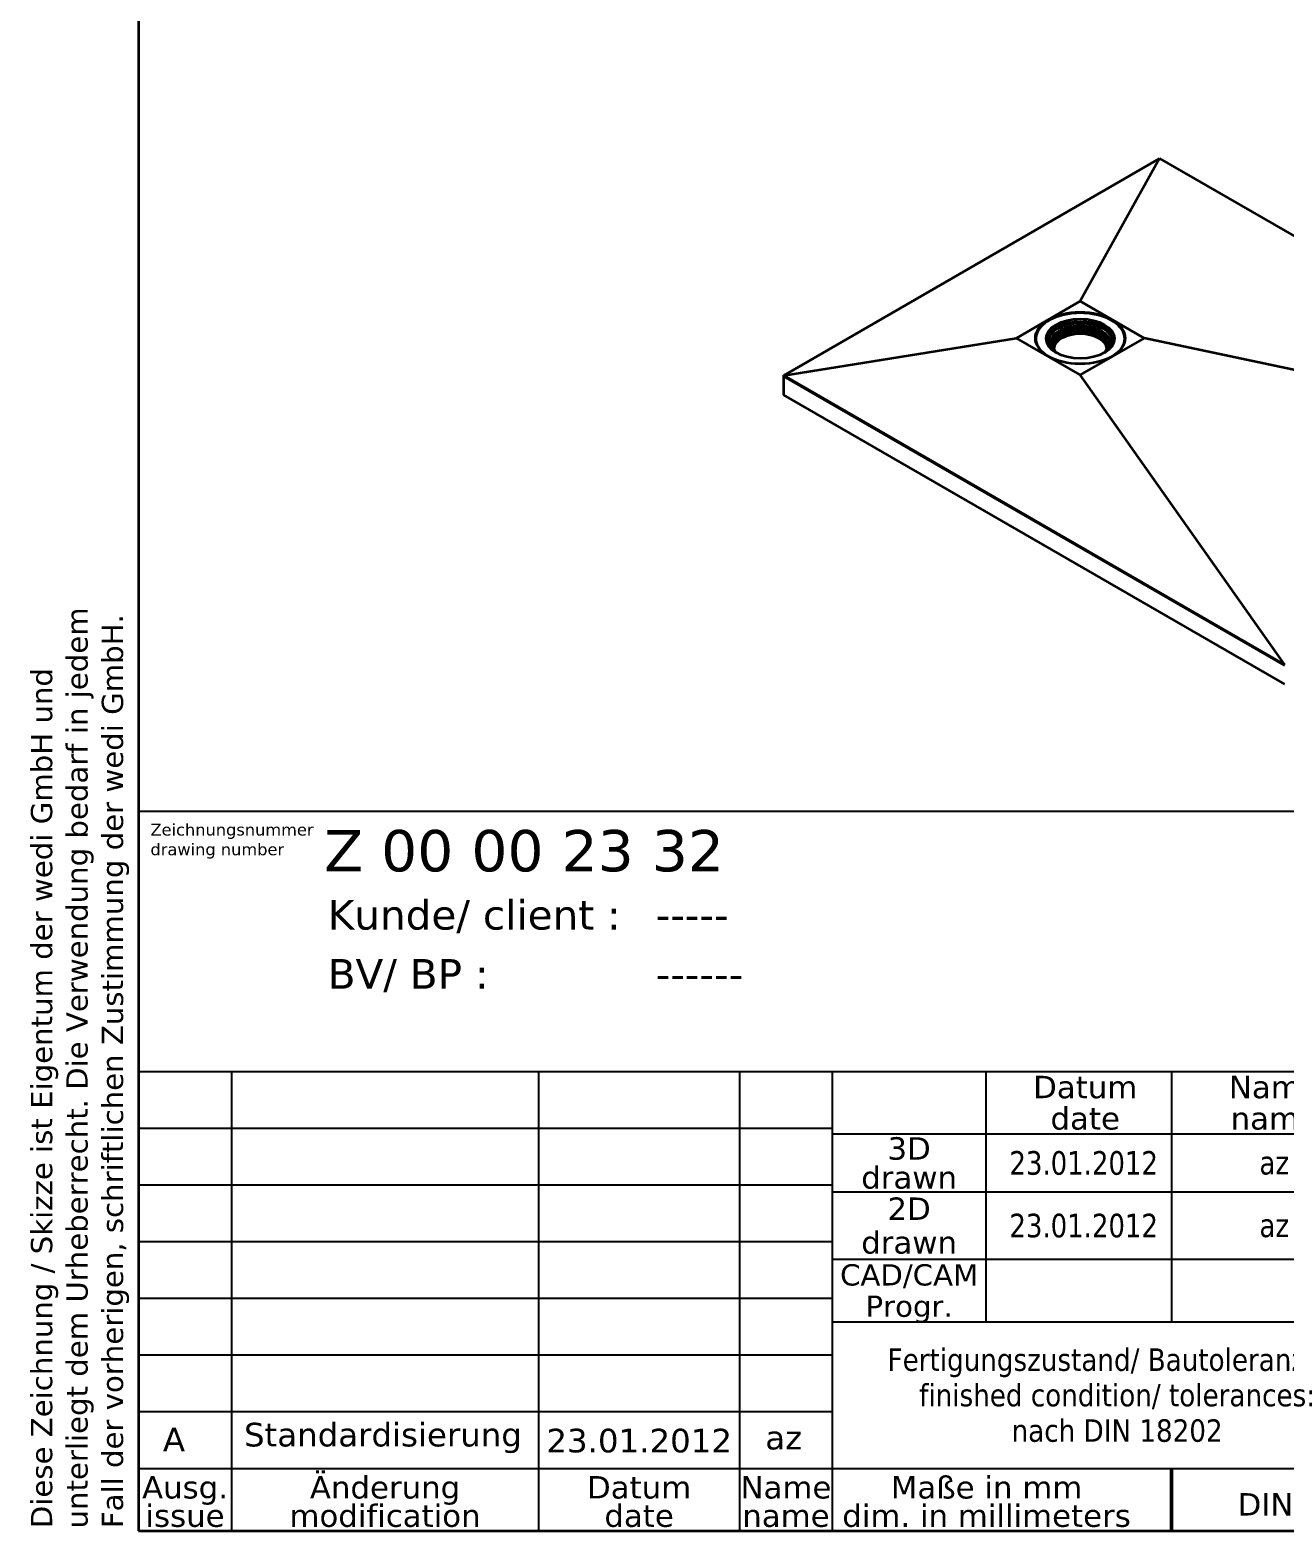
# Model space of a CAD drawing. Header units: millimetres. Extents: x 102 to 3000, y 150 to 4305.
# Drawn here: x 102 to 1695, y 150 to 2055 of the extents above; entities that cross this region are included whole.
import ezdxf
from ezdxf.enums import TextEntityAlignment as Align

# ---------------------------------------------------------------- set-up
doc = ezdxf.new("R2010")
doc.units = ezdxf.units.MM
doc.header["$LTSCALE"] = 15
for name, color, linetype, lineweight in [('_Sichtbarkanten', 7, 'Continuous', 35), ('AM_BOR', 7, 'Continuous', 25), ('Rahmen (ISO)', 7, 'Continuous', 35), ('Symbol (ISO)', 7, 'Continuous', 25), ('Titel (ISO)', 7, 'Continuous', 50)]:
    doc.layers.add(name, color=color, linetype=linetype, lineweight=lineweight)
doc.styles.add('Notiztext (DIN)', font='verdana.ttf')
doc.styles.get("Standard").update_dxf_attribs({"font": 'verdana.ttf'})
doc.styles.add('Textstil49', font='verdana.ttf')
doc.styles.add('Textstil61', font='verdana.ttf')
doc.styles.add('Textstil63', font='verdana.ttf', dxfattribs={"width": 0.8500000238418579})
doc.styles.add('Textstil64', font='verdana.ttf', dxfattribs={"width": 0.800000011920929})
doc.styles.add('Textstil65', font='verdana.ttf')

# ---------------------------------------------------------------- blocks, each defined once
blk = doc.blocks.new('Ränder Wedi_hoch')
at = {"layer": 'Rahmen (ISO)'}
for p, q in [((15.99999999999997, 287), (15.99999999999999, 10)), ((15.99999999999999, 10), (200, 10))]:
    blk.add_line(p, q, dxfattribs=at)
at = {"layer": 'Rahmen (ISO)', "char_height": 1.800000071525574, "attachment_point": 7, "rotation": 89.999999999983, "style": 'Textstil65'}
for s, insert in [('unterliegt dem Urheberrecht. Die Verwendung bedarf in jedem', (12.19608165696267, 10.21024054656963)), ('Fall der vorherigen, schriftlichen Zustimmung der wedi GmbH.', (15.19481964781885, 10.23760061769771)), ('Diese Zeichnung / Skizze ist Eigentum der wedi GmbH und ', (9.197343666106512, 10.23760061769949))]:
    blk.add_mtext(s, dxfattribs=dict(at, insert=insert))
blk = doc.blocks.new('Schriftfelder wedi_zeichnung')
at = {"layer": 'AM_BOR', "color": 7}
for p, q in [((-4.835435851690238, 61.14550874341795), (-188.8354355670838, 61.14550874341799)), ((-188.8354355670838, 61.14550874341799), (-188.8354355670839, 0.2455087434179593)), ((-188.8354355670839, 39.14550874341798), (-4.835435851690271, 39.14550874341796)), ((-180.9854355670839, 39.14550874341798), (-180.9854355670839, 0.2455087434179593)), ((-154.9854355670838, 39.14550874341798), (-154.9854355670838, 0.2455087434179637)), ((-137.9854355670838, 39.14550874341798), (-137.9854355670838, 0.2455087434179637)), ((-130.1354355670838, 39.14550874341795), (-130.1354355670838, 19.94550874341795)), ((-117.1354355670838, 39.14550874341798), (-117.1354355670838, 17.94550874341796)), ((-101.4354358516903, 39.14550874341797), (-101.4354358516903, 17.94550874341797)), ((-188.8354355670839, 34.34550874341796), (-130.1354355670838, 34.34550874341795)), ((-188.8354355670839, 29.54550874341795), (-130.1354355670838, 29.54550874341795)), ((-188.8354355670839, 24.74550874341796), (-130.1354355670838, 24.74550874341795)), ((-188.8354355670839, 19.94550874341796), (-130.1354355670838, 19.94550874341795)), ((-130.1354355670838, 19.94550874341795), (-130.1354355670838, 0.2455087434179659)), ((-188.8354355670839, 15.14550874341796), (-130.1354355670838, 15.14550874341795)), ((-188.8354355670839, 10.34550874341796), (-130.1354355670838, 10.34550874341795)), ((-188.8354355670839, 5.545508743417958), (-4.835435851690271, 5.54550874341798)), ((-188.8354355670839, 0.2455087434179587), (-4.835435851690271, 0.245508743417977))]:
    blk.add_line(p, q, dxfattribs=at)
at = {"layer": 'AM_BOR'}
for p, q in [((-130.1354355670838, 33.84550874341797), (-84.03543585169027, 33.84550874341797)), ((-130.1354355670838, 28.94550874341796), (-84.03543585169027, 28.94550874341797)), ((-130.1354355670838, 23.24550874341797), (-84.03543585169027, 23.24550874341797)), ((-130.1354355670838, 17.94550874341797), (-84.03543585169027, 17.94550874341797))]:
    blk.add_line(p, q, dxfattribs=at)
at = {"layer": 'Titel (ISO)'}
blk.add_line((-101.4354358516903, 5.545508743417971), (-101.4354358516903, 0.245508743417967), dxfattribs=at)
at = {"layer": 'AM_BOR', "color": 7}
for s, p in [('Kunde/ client :', (-172.8354355670838, 51.14550874341798)), ('BV/ BP :', (-172.8354355670838, 46.14550874341798))]:
    blk.add_text(s, height=2.5, dxfattribs=at).set_placement(p)
for s, height, style, p in [('Datum', 1.899999976158142, 'Textstil61', (-108.7354355670838, 37.82050874341797)), ('Name', 1.899999976158142, 'Textstil61', (-92.73543585169028, 37.82050874341797)), ('date', 1.899999976158142, 'Textstil61', (-108.7354355670838, 35.17050874341797)), ('name', 1.899999976158142, 'Textstil61', (-92.73543585169028, 35.17050874341797)), ('3D', 1.899999976158142, 'Textstil61', (-123.6354355670838, 32.62050874341797)), ('drawn', 1.899999976158142, 'Textstil61', (-123.6354355670838, 30.17050874341797)), ('2D', 1.899999976158142, 'Textstil61', (-123.6354355670838, 27.52050874341797)), ('drawn', 1.899999976158142, 'Textstil61', (-123.6354355670838, 24.67050874341797)), ('CAD/CAM', 1.800000071525574, 'Textstil65', (-123.6354355670838, 21.92050874341797)), ('Progr.', 1.800000071525574, 'Textstil65', (-123.6354355670838, 19.27050874341796)), ('Änderung', 1.899999976158142, 'Textstil61', (-167.9854355670838, 3.945508743417962)), ('Ausg.', 1.899999976158142, 'Textstil61', (-184.9104355670839, 3.945508743417959)), ('Datum', 1.899999976158142, 'Textstil61', (-146.4854355670838, 3.945508743417965)), ('Name', 1.899999976158142, 'Textstil61', (-134.0604355670838, 3.945508743417967)), ('Maße in mm', 1.899999976158142, 'Textstil61', (-117.0854355670838, 3.945508743417968)), ('issue', 1.899999976158142, 'Textstil61', (-184.9104355670838, 1.545508743417958)), ('modification', 1.899999976158142, 'Textstil61', (-167.9854355670838, 1.545508743417963)), ('date', 1.899999976158142, 'Textstil61', (-146.4854355670838, 1.545508743417965)), ('dim. in millimeters', 1.899999976158142, 'Textstil61', (-117.0854355670838, 1.545508743417967)), ('DIN A4', 1.899999976158142, 'Textstil61', (-91.34460987485296, 2.499067892609002)), ('name', 1.899999976158142, 'Textstil61', (-134.0604355670838, 1.545508743417967))]:
    blk.add_text(s, height=height, dxfattribs=dict(at, style=style)).set_placement(p, align=Align.MIDDLE_CENTER)
at = {"layer": 'AM_BOR', "color": 7, "style": 'Textstil63', "width": 0.8500000238418579}
for s, p in [('Fertigungszustand/ Bautoleranzen:', (-106.0355260719249, 14.74550874341797)), ('finished condition/ tolerances:', (-106.0355260719249, 11.74550874341797)), ('nach DIN 18202', (-106.0355260719249, 8.745508743417968))]:
    blk.add_text(s, height=1.899999976158142, dxfattribs=at).set_placement(p, align=Align.MIDDLE_CENTER)
at = {"layer": 'AM_BOR', "color": 7, "style": 'Textstil49'}
for tag, p in [('KOM_001', (-173.1316074875946, 56.07264107130283)), ('ELE_001', (-65.99957234982935, 50.35319851016845))]:
    blk.add_attdef(tag, p, '', height=3.499999940395355, dxfattribs=at)
at = {"layer": 'AM_BOR', "color": 7}
for tag, p in [('KU_001', (-145.0923193800648, 51.14550874341798)), ('BV_001', (-145.0923193800648, 46.14550874341798))]:
    blk.add_attdef(tag, p, '', height=2.5, dxfattribs=at)
blk.add_attdef('BV2', text='', height=2.5, dxfattribs=at).set_placement((-144.7282352959334, 43.64550874341793), align=Align.TOP_LEFT)
at = {"layer": 'AM_BOR', "color": 7, "style": 'Textstil64', "width": 0.8}
for tag, p in [('ERSTELLUNGSDATUM_001', (-115.1472556346321, 30.39550873497786)), ('KONSTRUKTEUR_001', (-93.98674546601238, 30.41632807053269)), ('ERSTELLUNGSDATUM_001', (-115.1472556346321, 25.09550873497786)), ('KONSTRUKTEUR_001', (-93.98674546601238, 25.11632807053268))]:
    blk.add_attdef(tag, p, '', height=2.000000029802322, dxfattribs=at)
at = {"layer": 'AM_BOR', "color": 7, "style": 'Textstil64', "width": 0.7999999523162842}
for tag, p in [('KONTROLLDATUM', (-108.7354355670838, 20.39550874341796)), ('KONTROLLIERT_VON', (-92.73543585169028, 20.39550874341796))]:
    blk.add_attdef(tag, text='', height=2.000000029802322, dxfattribs=at).set_placement(p, align=Align.MIDDLE_CENTER)
at = {"layer": 'Titel (ISO)', "insert": (-187.8354355670838, 60.10061072517707), "char_height": 1.000000014901161, "attachment_point": 1, "line_spacing_factor": 0.9995792508125305, "style": 'Notiztext (DIN)'}
blk.add_mtext('\\fVerdana|b0|i0;\\H1.0000;Zeichnungsnummer\\Pdrawing number', dxfattribs=at)

msp = doc.modelspace()

# ---------------------------------------------------------------- linework, layer by layer
at = {"layer": '_Sichtbarkanten'}
for p, q in [((1058.812930611419, 1616.95271013985), (1535.951155425504, 1892.428592676922)), ((1535.951155425504, 1892.428592676922), (1435.220947509321, 1711.22483113843)), ((1535.951155425504, 1892.428592676922), (1535.999771813614, 1892.459030199098)), ((1535.999771813614, 1892.459030199098), (2172.290161681319, 1525.096602326206)), ((1354.111487502544, 1664.396262569692), (1435.220947509321, 1711.22483113843)), ((1435.220947509321, 1711.22483113843), (1516.323195202902, 1664.400426600658)), ((1058.812930611419, 1616.95271013985), (1354.111487502544, 1664.396262569692)), ((1435.213735196124, 1617.571858031919), (1354.111487502544, 1664.396262569692)), ((1378.767430351384, 1663.027672099823), (1378.767430351384, 1663.640044535519)), ((1516.323195202902, 1664.400426600658), (1435.213735196124, 1617.571858031919)), ((1491.642430351385, 1663.027672099822), (1491.642430351385, 1663.640044535518)), ((2172.290161681319, 1525.096602326206), (1516.323195202902, 1664.400426600658)), ((1398.492430351384, 1655.163743846266), (1398.492430351384, 1656.291575307169)), ((1471.917430351384, 1655.163743846266), (1471.917430351384, 1656.291575307169)), ((1058.670569369548, 1616.181180769094), (1058.764746762877, 1616.927260019337)), ((1695.066672437441, 1248.757719351618), (1058.670569369548, 1616.181180769094)), ((1058.670569369548, 1616.181180769094), (1058.670569369548, 1592.451748885882)), ((1058.812930611419, 1616.95271013985), (1058.764746762877, 1616.927260019337)), ((1695.055136630582, 1249.564832146445), (1058.764746762877, 1616.927260019337)), ((1695.055136630582, 1249.564832146445), (1435.213735196124, 1617.571858031919)), ((1695.066672437441, 1225.028287468406), (1058.670569369548, 1592.451748885882)), ((1695.055136630582, 1249.564832146445), (1695.084294157174, 1249.548711665055))]:
    msp.add_line(p, q, dxfattribs=at)
for centre, major_axis, ratio, start_param, end_param in [((1435.204930351385, 1663.640044535518), (56.43750000000004, -1.706967900361178e-13), 0.577350269189627, 5.855646522484788, 9.852316745464144), ((1435.204930351385, 1663.333858317671), (-43.08750000000003, 1.332267629550188e-13), 0.5773502691896267, 2.360536686612998, 7.064241274156384), ((1435.204930351385, 1660.271996139192), (41.81250000000004, -1.290634266126745e-13), 0.5773502691896266, 6.101523588282064, 9.6064396796669), ((1435.204930351385, 1659.965809921344), (-41.43750000000002, 1.228184220991579e-13), 0.5773502691896268, 2.921742639459177, 6.503035321310212), ((1435.204930351385, 1660.271996139192), (43.08750000000002, -1.314053033052432e-13), 0.5773502691896268, 0.0615799722736556, 3.080012681316148), ((1435.204930351385, 1657.483346278177), (38.43749999999999, -1.144917494144693e-13), 0.5773502691896268, 5.920464306779045, 9.78749896116993), ((1435.204930351385, 1659.0472512678), (41.43750000000002, -1.249000902703301e-13), 0.577350269189627, 0.0191986485496711, 3.122394005040133), ((1435.204930351385, 1656.291575307169), (36.71250000000002, -1.103284130721249e-13), 0.5773502691896268, 5.869595892154507, 9.838367375794457), ((1435.204930351385, 1655.335012898807), (34.87755015066353, -1.072059108153667e-13), 0.577350269189627, 5.800997883883912, 9.906965384065046), ((1435.204930351385, 1656.062989215299), (38.43749999999996, -1.154024792393571e-13), 0.5773502691896268, 0.03200716355504598, 3.109585490034758), ((1435.204930351385, 1661.802927228431), (-57.00000000000047, -6.245004513516505e-15), 0.577350269189626, 6.077930574986189, 6.243632839828007), ((1435.204930351385, 1663.027672099823), (-56.43749999999998, 6.298437519131009e-14), 0.577350269189627, 1.358972009744281e-14, 0.2174436002322662), ((1435.204930351385, 1654.270746269373), (34.12500000000001, -9.887923813067799e-14), 0.5773502691896271, 5.887174682716185, 9.820788585232775), ((1435.204930351385, 1651.392595821603), (34.12499999999999, -1.009609063018502e-13), 0.5773502691896268, 0.07310690340318522, 3.068485750186619), ((1435.204930351385, 1650.627130276983), (-33.74999999999999, -4.81385764583564e-15), 0.577350269189626, 3.175343437729438, 6.249434523039954), ((1435.204930351385, 1650.198469571996), (33.74999999999999, 2.862293735361732e-15), 0.577350269189626, 0.05105555707675734, 3.090537096513036), ((1435.204930351384, 1663.027672099823), (56.43750000000067, -3.309852392163748e-13), 0.5773502691896271, 6.065741706947313, 6.283185307179588), ((1435.204930351384, 1661.802927228431), (57.0000000000004, 5.984795992119984e-15), 0.5773502691896258, 0.03955246735157888, 0.2052547321934138), ((1435.204930351384, 1655.163743846266), (-36.71249999999987, 1.1884980702169e-13), 0.577350269189627, 2.027312340070655e-14, 0.3014258656042942), ((1435.204930351384, 1655.163743846266), (36.71250000000045, -1.23859256184744e-13), 0.5773502691896267, 5.981759441575309, 6.283185307179592)]:
    msp.add_ellipse(centre, major_axis=major_axis, ratio=ratio, start_param=start_param, end_param=end_param, dxfattribs=at)
for centre, major_axis, ratio in [((1435.204930351385, 1664.405510080138), (56.99999999999999, -3.386874114497118e-12), 0.5773502691896257), ((1435.204930351385, 1663.640044535518), (43.46250000000006, -1.249000902703301e-13), 0.5773502691896267)]:
    msp.add_ellipse(centre, major_axis=major_axis, ratio=ratio, dxfattribs=at)

# ---------------------------------------------------------------- block references
at = {"xscale": 15, "yscale": 15, "zscale": 15}
msp.add_blockref('Ränder Wedi_hoch', (0, 0), dxfattribs=at)
ref = msp.add_blockref('Schriftfelder wedi_zeichnung', (3072.531537775354, 146.3173688487306), dxfattribs=dict(xscale=15, yscale=15, zscale=15))
ref.add_attrib('KOM_001', 'Z 00 00 23 32', (475.5574254614348, 987.4069849182731), dxfattribs={"layer": 'AM_BOR', "color": 7, "height": 52.49999910593033, "style": 'Textstil49'})
ref.add_attrib('KU_001', '-----', (896.1467470743816, 913.5000000000003), dxfattribs={"layer": 'AM_BOR', "color": 7, "height": 37.5})
ref.add_attrib('BV_001', '------', (896.1467470743816, 838.5000000000003), dxfattribs={"layer": 'AM_BOR', "color": 7, "height": 37.5})
ref.add_attrib('ERSTELLUNGSDATUM_001', '23.01.2012', (1345.322703255871, 602.2499998733985), dxfattribs={"layer": 'AM_BOR', "color": 7, "height": 30.00000044703484, "style": 'Textstil64', "width": 0.8})
ref.add_attrib('KONSTRUKTEUR_001', 'az', (1662.730355785167, 602.5622899067208), dxfattribs={"layer": 'AM_BOR', "color": 7, "height": 30.00000044703484, "style": 'Textstil64', "width": 0.8})
ref.add_attrib('ERSTELLUNGSDATUM_001', '23.01.2012', (1345.322703255871, 522.7499998733985), dxfattribs={"layer": 'AM_BOR', "color": 7, "height": 30.00000044703484, "style": 'Textstil64', "width": 0.8})
ref.add_attrib('KONSTRUKTEUR_001', 'az', (1662.730355785167, 523.0622899067208), dxfattribs={"layer": 'AM_BOR', "color": 7, "height": 30.00000044703484, "style": 'Textstil64', "width": 0.8})

# ---------------------------------------------------------------- texts
at = {"layer": 'Symbol (ISO)', "char_height": 30.00000044703484, "attachment_point": 1, "style": 'Notiztext (DIN)'}
for s, insert, width in [('{\\fVerdana|b0|i0;\\H30.0000;Standardisierung}', (373.7028895735716, 287.3323701383875), 353.4367561340333), ('{\\fVerdana|b0|i0;\\H30.0000;23.01.2012}', (757.5398842892322, 279.7849326832268), 239.8530721664429)]:
    msp.add_mtext(s, dxfattribs=dict(at, insert=insert, width=width))
for s, insert in [('{\\fVerdana|b0|i0;\\H30.0000;A}', (270.7964397895305, 281.2563757340772)), ('{\\fVerdana|b0|i0;\\H30.0000;az}', (1035.392233346519, 283.5619194891715))]:
    msp.add_mtext(s, dxfattribs=dict(at, insert=insert))

doc.saveas('drawing.dxf')
